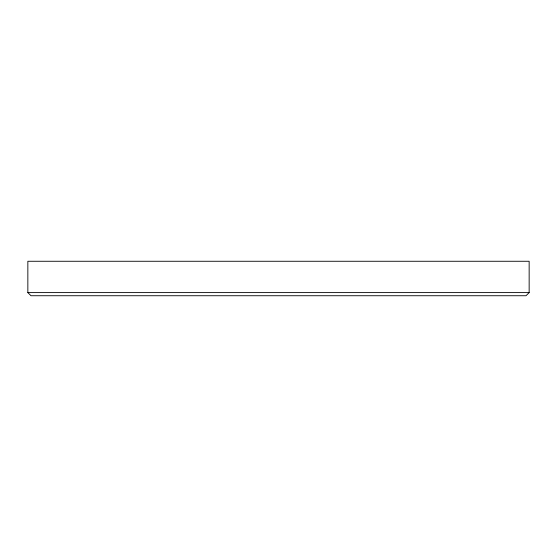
<?xml version="1.0" encoding="UTF-8"?>
<svg xmlns="http://www.w3.org/2000/svg" width="557" height="557" viewBox="0 0 557 557"><rect width="100%" height="100%" fill="white"/><g stroke="black" fill="none" stroke-linecap="round" stroke-linejoin="round"><path stroke-width="0.84" d="M529.15 292.599L526.017 295.732L30.983 295.732L27.85 292.599L27.85 261.268L529.15 261.268L529.15 292.599L27.85 292.599"/></g></svg>
